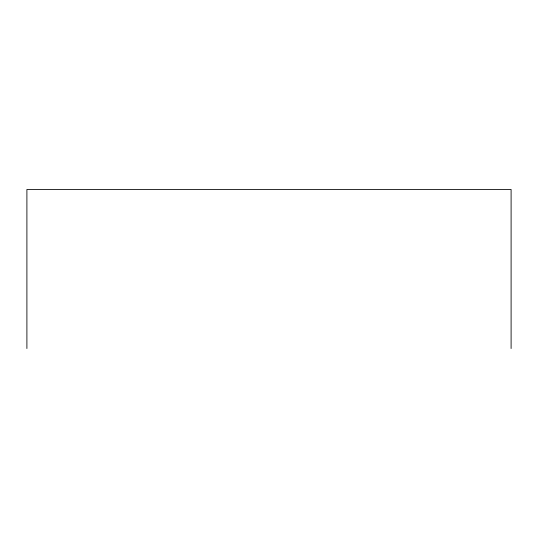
<?xml version="1.0" encoding="UTF-8"?>
<svg xmlns="http://www.w3.org/2000/svg" width="538" height="538" viewBox="0 0 538 538"><rect width="100%" height="100%" fill="white"/><g stroke="black" fill="none" stroke-linecap="round" stroke-linejoin="round"><path stroke-width="0.81" d="M511.1 348.53L511.1 189.47L26.9 189.47L26.9 348.53"/></g></svg>
